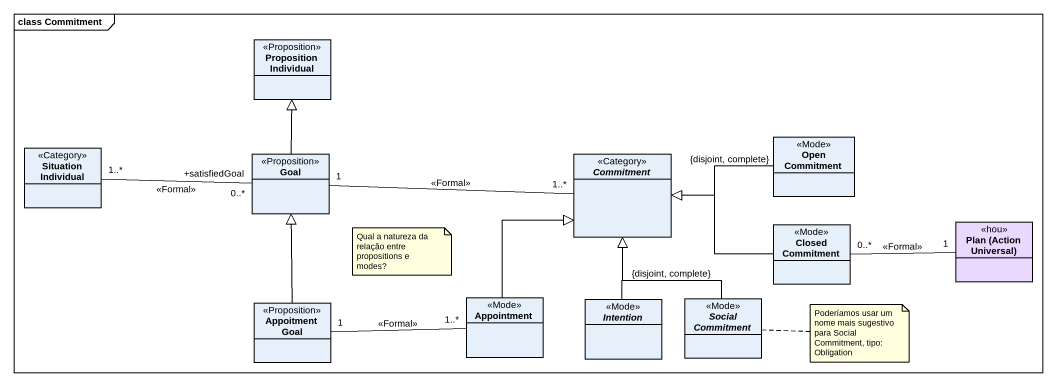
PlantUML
@startuml
mainframe class Commitment
hide circle
hide empty members
class "Proposition Individual" as Proposition_Individual <<Proposition>>
class "Situation Individual" as Situation_Individual <<Category>>
class Goal <<Proposition>>
abstract class Commitment <<Category>>
class "Open Commitment" as Open_Commitment <<Mode>>
class "Closed Commitment" as Closed_Commitment <<Mode>>
class "Plan (Action Universal)" as Plan_Action_Universal <<hou>> #EBD8FF
class "Appoitment Goal" as Appoitment_Goal <<Proposition>>
class Appointment <<Mode>>
abstract class Intention <<Mode>>
abstract class "Social Commitment" as Social_Commitment <<Mode>>
Situation_Individual "1..*" -right- "+satisfiedGoal\n0..*" Goal : <<Formal>>
Goal -up-|> Proposition_Individual
Goal "1" -right- "1..*" Commitment : <<Formal>>
Open_Commitment -left-|> Commitment : {disjoint, complete}
Closed_Commitment -left-|> Commitment
Closed_Commitment "0..*" -right- "1" Plan_Action_Universal : <<Formal>>
Appoitment_Goal -up-|> Goal
Appoitment_Goal "1" -right- "1..*" Appointment : <<Formal>>
Appointment -up-|> Commitment
Intention -up-|> Commitment
Social_Commitment -up-|> Commitment : {disjoint, complete}
note as N1
  Qual a natureza da relação entre propositions e modes?
end note
note right of Social_Commitment : Poderíamos usar um nome mais sugestivo para Social Commitment, tipo: Obligation
@enduml
